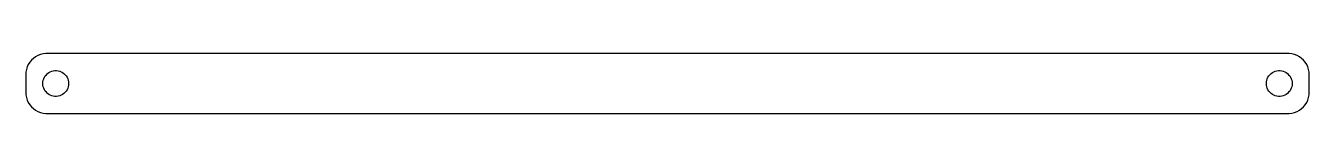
# Model space of a CAD drawing. Header units: metres. Extents: x -150 to 150, y 17 to 31.
import ezdxf

# ---------------------------------------------------------------- set-up
doc = ezdxf.new("R2010")
doc.units = ezdxf.units.M

msp = doc.modelspace()

# ---------------------------------------------------------------- linework, layer by layer
for p, q in [((-147.179, 30.2216), (-147.687, 29.8526)), ((-146.629, 30.5241), (-147.179, 30.2216)), ((-146.045, 30.7553), (-146.629, 30.5241)), ((-145.437, 30.9114), (-146.045, 30.7553)), ((-144.814, 30.9901), (-145.437, 30.9114)), ((144.814, 30.9901), (-144.814, 30.9901)), ((145.437, 30.9114), (144.814, 30.9901)), ((146.045, 30.7553), (145.437, 30.9114)), ((146.629, 30.5241), (146.045, 30.7553)), ((147.179, 30.2216), (146.629, 30.5241)), ((147.687, 29.8526), (147.179, 30.2216)), ((-149.343, 27.2434), (-149.461, 26.6267)), ((-149.149, 27.8406), (-149.343, 27.2434)), ((-148.882, 28.4088), (-149.149, 27.8406)), ((-148.545, 28.9389), (-148.882, 28.4088)), ((-148.145, 29.4227), (-148.545, 28.9389)), ((-147.687, 29.8526), (-148.145, 29.4227)), ((-143.427, 26.8532), (-143.062, 26.9469)), ((-143.062, 26.9469), (-142.688, 26.9941)), ((-142.688, 26.9941), (-142.312, 26.9941)), ((-142.312, 26.9941), (-141.938, 26.9469)), ((-141.938, 26.9469), (-141.573, 26.8532)), ((141.573, 26.8532), (141.938, 26.9469)), ((141.938, 26.9469), (142.312, 26.9941)), ((142.312, 26.9941), (142.688, 26.9941)), ((142.688, 26.9941), (143.062, 26.9469)), ((143.062, 26.9469), (143.427, 26.8532)), ((148.145, 29.4227), (147.687, 29.8526)), ((148.545, 28.9389), (148.145, 29.4227)), ((148.882, 28.4088), (148.545, 28.9389)), ((149.149, 27.8406), (148.882, 28.4088)), ((149.343, 27.2434), (149.149, 27.8406)), ((149.461, 26.6267), (149.343, 27.2434)), ((-149.461, 26.6267), (-149.5, 26)), ((-149.5, 26), (-149.5, 22)), ((-145.5, 24), (-145.476, 24.376)), ((-145.476, 23.624), (-145.5, 24)), ((-145.476, 24.376), (-145.406, 24.7461)), ((-145.406, 24.7461), (-145.289, 25.1044)), ((-145.289, 25.1044), (-145.129, 25.4453)), ((-145.129, 25.4453), (-144.927, 25.7634)), ((-144.927, 25.7634), (-144.687, 26.0536)), ((-144.687, 26.0536), (-144.412, 26.3115)), ((-144.412, 26.3115), (-144.107, 26.533)), ((-144.107, 26.533), (-143.777, 26.7145)), ((-143.777, 26.7145), (-143.427, 26.8532)), ((-141.573, 26.8532), (-141.223, 26.7145)), ((-141.223, 26.7145), (-140.893, 26.533)), ((-140.893, 26.533), (-140.588, 26.3115)), ((-140.588, 26.3115), (-140.313, 26.0536)), ((-140.313, 26.0536), (-140.073, 25.7634)), ((-140.073, 25.7634), (-139.871, 25.4453)), ((-139.871, 25.4453), (-139.711, 25.1044)), ((-139.711, 25.1044), (-139.594, 24.7461)), ((-139.594, 24.7461), (-139.524, 24.376)), ((-139.524, 24.376), (-139.5, 24)), ((-139.5, 24), (-139.524, 23.624)), ((139.5, 24), (139.524, 24.376)), ((139.524, 23.624), (139.5, 24)), ((139.524, 24.376), (139.594, 24.7461)), ((139.594, 24.7461), (139.711, 25.1044)), ((139.711, 25.1044), (139.871, 25.4453)), ((139.871, 25.4453), (140.073, 25.7634)), ((140.073, 25.7634), (140.313, 26.0536)), ((140.313, 26.0536), (140.588, 26.3115)), ((140.588, 26.3115), (140.893, 26.533)), ((140.893, 26.533), (141.223, 26.7145)), ((141.223, 26.7145), (141.573, 26.8532)), ((143.427, 26.8532), (143.777, 26.7145)), ((143.777, 26.7145), (144.107, 26.533)), ((144.107, 26.533), (144.412, 26.3115)), ((144.412, 26.3115), (144.687, 26.0536)), ((144.687, 26.0536), (144.927, 25.7634)), ((144.927, 25.7634), (145.129, 25.4453)), ((145.129, 25.4453), (145.289, 25.1044)), ((145.289, 25.1044), (145.406, 24.7461)), ((145.406, 24.7461), (145.476, 24.376)), ((145.476, 24.376), (145.5, 24)), ((145.5, 24), (145.476, 23.624)), ((149.5, 26), (149.461, 26.6267)), ((149.5, 22), (149.5, 26)), ((-149.5, 22), (-149.461, 21.3733)), ((-149.461, 21.3733), (-149.343, 20.7566)), ((-145.406, 23.2539), (-145.476, 23.624)), ((-145.289, 22.8956), (-145.406, 23.2539)), ((-145.129, 22.5547), (-145.289, 22.8956)), ((-144.927, 22.2366), (-145.129, 22.5547)), ((-144.687, 21.9464), (-144.927, 22.2366)), ((-144.412, 21.6885), (-144.687, 21.9464)), ((-144.107, 21.467), (-144.412, 21.6885)), ((-143.777, 21.2855), (-144.107, 21.467)), ((-143.427, 21.1468), (-143.777, 21.2855)), ((-143.062, 21.0531), (-143.427, 21.1468)), ((-142.688, 21.0059), (-143.062, 21.0531)), ((-142.312, 21.0059), (-142.688, 21.0059)), ((-141.938, 21.0531), (-142.312, 21.0059)), ((-141.573, 21.1468), (-141.938, 21.0531)), ((-141.223, 21.2855), (-141.573, 21.1468)), ((-140.893, 21.467), (-141.223, 21.2855)), ((-140.588, 21.6885), (-140.893, 21.467)), ((-140.313, 21.9464), (-140.588, 21.6885)), ((-140.073, 22.2366), (-140.313, 21.9464)), ((-139.871, 22.5547), (-140.073, 22.2366)), ((-139.711, 22.8956), (-139.871, 22.5547)), ((-139.594, 23.2539), (-139.711, 22.8956)), ((-139.524, 23.624), (-139.594, 23.2539)), ((139.594, 23.2539), (139.524, 23.624)), ((139.711, 22.8956), (139.594, 23.2539)), ((139.871, 22.5547), (139.711, 22.8956)), ((140.073, 22.2366), (139.871, 22.5547)), ((140.313, 21.9464), (140.073, 22.2366)), ((140.588, 21.6885), (140.313, 21.9464)), ((140.893, 21.467), (140.588, 21.6885)), ((141.223, 21.2855), (140.893, 21.467)), ((141.573, 21.1468), (141.223, 21.2855)), ((141.938, 21.0531), (141.573, 21.1468)), ((142.312, 21.0059), (141.938, 21.0531)), ((142.688, 21.0059), (142.312, 21.0059)), ((143.062, 21.0531), (142.688, 21.0059)), ((143.427, 21.1468), (143.062, 21.0531)), ((143.777, 21.2855), (143.427, 21.1468)), ((144.107, 21.467), (143.777, 21.2855)), ((144.412, 21.6885), (144.107, 21.467)), ((144.687, 21.9464), (144.412, 21.6885)), ((144.927, 22.2366), (144.687, 21.9464)), ((145.129, 22.5547), (144.927, 22.2366)), ((145.289, 22.8956), (145.129, 22.5547)), ((145.406, 23.2539), (145.289, 22.8956)), ((145.476, 23.624), (145.406, 23.2539)), ((149.343, 20.7566), (149.461, 21.3733)), ((149.461, 21.3733), (149.5, 22)), ((-149.343, 20.7566), (-149.149, 20.1594)), ((-149.149, 20.1594), (-148.882, 19.5912)), ((-148.882, 19.5912), (-148.545, 19.0611)), ((-148.545, 19.0611), (-148.145, 18.5773)), ((-148.145, 18.5773), (-147.687, 18.1474)), ((-147.687, 18.1474), (-147.179, 17.7784)), ((147.179, 17.7784), (147.687, 18.1474)), ((147.687, 18.1474), (148.145, 18.5773)), ((148.145, 18.5773), (148.545, 19.0611)), ((148.545, 19.0611), (148.882, 19.5912)), ((148.882, 19.5912), (149.149, 20.1594)), ((149.149, 20.1594), (149.343, 20.7566)), ((-147.179, 17.7784), (-146.629, 17.4759)), ((-146.629, 17.4759), (-146.045, 17.2447)), ((-146.045, 17.2447), (-145.437, 17.0886)), ((-145.437, 17.0886), (-144.814, 17.0099)), ((-144.814, 17.0099), (144.814, 17.0099)), ((144.814, 17.0099), (145.437, 17.0886)), ((145.437, 17.0886), (146.045, 17.2447)), ((146.045, 17.2447), (146.629, 17.4759)), ((146.629, 17.4759), (147.179, 17.7784))]:
    msp.add_line(p, q)

doc.saveas('drawing.dxf')
